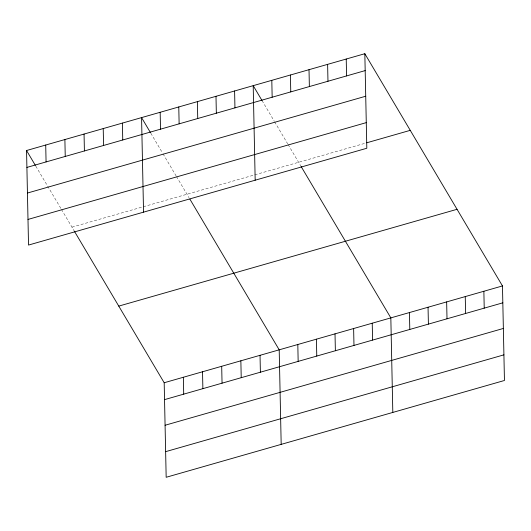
<?xml version="1.0" encoding="UTF-8"?>
<svg xmlns="http://www.w3.org/2000/svg" width="531" height="531" viewBox="0 0 531 531"><rect width="100%" height="100%" fill="white"/><g stroke="black" fill="none" stroke-linecap="round" stroke-linejoin="round"><path stroke-width="0.4" stroke-dasharray="2.65 1.99" d="M71.97 227.155L142.514 206.964M143.277 206.745L366.065 142.992M262.029 100.558L274.228 121.134M274.646 121.845L287.683 143.841M288.107 144.551L300.672 165.758M150.817 133.215L162.592 153.087M163.017 153.798L176.053 175.794M176.471 176.498L189.036 197.705M35.803 166.13L61.038 208.71M61.457 209.413L74.433 231.31"/><path stroke-width="0.8" d="M364.83 53.711L366.815 148.255L28.528 245.063L26.55 150.519L364.83 53.711L502.472 285.937L504.45 380.481L166.17 477.289L164.185 382.745L74.433 231.31M26.902 167.411L365.189 70.596M27.439 193.038L365.726 96.224M27.99 219.436L366.277 122.628M366.841 142.766L410.251 130.347M118.765 306.108L457.052 209.3M164.185 382.745L502.472 285.937M164.544 399.631L502.824 302.823M165.075 425.258L503.361 328.45M165.632 451.662L503.912 354.854M262.029 100.558L253.201 85.657L255.179 180.201M301.084 166.449L390.836 317.883L392.814 412.428M150.399 132.504L141.565 117.603L143.549 212.148M189.859 199.085L279.2 349.829L281.184 444.374M26.55 150.519L35.385 165.42M483.867 291.26L484.219 308.146M465.256 296.583L465.614 313.469M446.651 301.907L447.009 318.799M428.046 307.23L428.404 324.122M409.441 312.56L409.793 329.446M372.231 323.206L372.583 340.092M353.626 328.53L353.978 345.422M346.225 59.034L346.584 75.926M335.021 333.853L335.373 350.745M327.62 64.364L327.972 81.25M316.416 339.183L316.768 356.069M309.015 69.687L309.367 86.573M297.811 344.506L298.163 361.392M290.411 75.01L290.762 91.896M271.806 80.334L272.157 97.219M260.031 355.312L260.389 372.204M240.862 360.801L241.22 377.687M234.596 90.98L234.948 107.873M221.692 366.284L222.051 383.176M215.991 96.31L216.343 113.196M197.386 101.633L197.738 118.519M202.523 371.773L202.882 388.659M178.774 106.957L179.133 123.842M183.354 377.256L183.713 394.148M160.17 112.28L160.528 129.172M122.395 123.092L122.747 139.978M103.226 128.575L103.578 145.467M84.057 134.064L84.409 150.95M64.888 139.547L65.24 156.439M45.719 145.036L46.071 161.922"/></g></svg>
